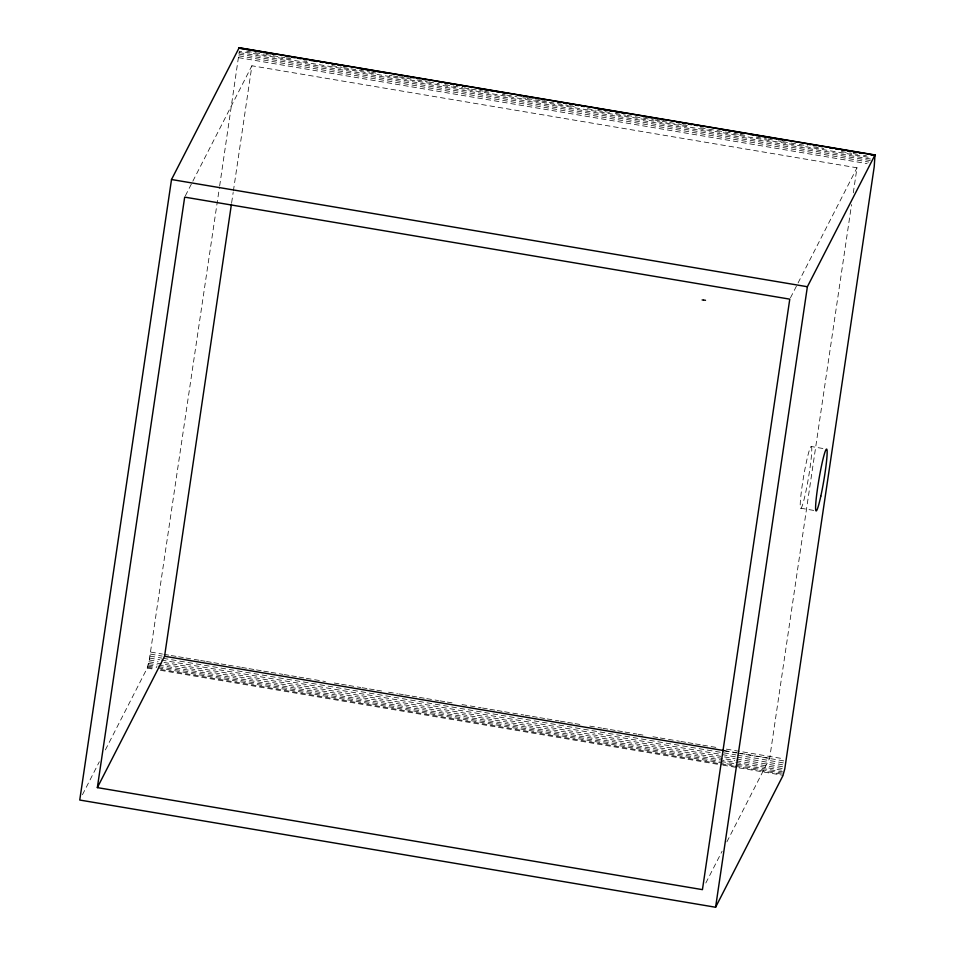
<?xml version="1.0" encoding="UTF-8"?>
<svg xmlns="http://www.w3.org/2000/svg" width="955" height="955" viewBox="0 0 955 955"><rect width="100%" height="100%" fill="white"/><g stroke="black" fill="none" stroke-linecap="round" stroke-linejoin="round"><path stroke-width="0.72" stroke-dasharray="4.78 3.58" d="M219.65 185.986L239.335 51.2L870.781 157.671M105.384 749.89L147.225 668.082L149.29 659.965L219.435 187.466M231.647 202.723L233.175 192.409M233.39 190.94L251.905 65.776L856.993 167.794L853.293 192.826M726.874 841.88L769.658 758.294L851.55 204.609M185.366 195.799L192.158 182.536M192.838 181.199L251.905 65.776M82.44 794.751L99.32 761.768M790.454 297.829L856.993 167.794M705.829 883.005L722.123 851.168M246.736 51.272L264.356 54.244M265.824 54.483L271.697 55.474M273.166 55.724L284.912 57.706M286.381 57.957L290.786 58.697M304 60.929L306.937 61.418M331.91 65.632L342.188 67.363M343.657 67.614L349.53 68.605M350.998 68.844L370.086 72.067M371.555 72.317L375.96 73.058M389.174 75.29L392.111 75.779M393.579 76.03L397.984 76.77M399.453 77.021L405.326 78.012M406.794 78.262L411.199 79.002M417.072 79.993L427.351 81.724M428.819 81.975L439.109 83.706M444.982 84.697L462.602 87.669M464.07 87.908L469.944 88.899M471.412 89.149L483.158 91.131M484.627 91.382L489.032 92.122M502.246 94.354L505.183 94.843M506.651 95.094L516.93 96.825M522.803 97.816L525.739 98.317M527.208 98.556L540.435 100.788M541.903 101.039L547.776 102.03M549.244 102.281L568.332 105.492M569.801 105.742L574.206 106.483M587.421 108.715L596.23 110.195M597.699 110.446L603.572 111.437M605.04 111.687L609.445 112.427M615.318 113.418L625.597 115.149M627.065 115.4L653.507 119.853M654.975 120.103L660.848 121.094M662.316 121.345L668.19 122.336M669.658 122.574L681.404 124.556M682.873 124.807L687.278 125.547M700.492 127.779L723.986 131.742M725.454 131.993L738.669 134.213M740.137 134.464L746.022 135.455M756.3 137.186L766.578 138.917M768.047 139.167L772.452 139.908M778.325 140.898L781.262 141.4M782.73 141.638L807.691 145.852M813.565 146.843L823.843 148.574M841.462 151.547L851.753 153.278M853.221 153.528L857.626 154.268M863.499 155.259L866.436 155.761M239.228 52.573L870.674 159.043M239.072 54.125L870.518 160.595M238.869 55.832L868.847 162.052M238.631 57.67L867.14 163.639M811.237 446.51A31.3 2.495 -80.4 0 1 805.447 493.532A31.3 2.495 -80.4 0 1 801.305 492.064A31.3 2.495 -80.4 0 1 811.237 446.51L825.216 448.874M800.756 508.227L814.734 510.579M150.711 652.074L162.457 654.056M163.926 654.306L169.799 655.297M171.267 655.548L177.153 656.539M178.621 656.789L184.494 657.78M185.962 658.019L199.177 660.251M200.646 660.502L205.05 661.242M206.519 661.493L212.392 662.484M213.86 662.722L219.734 663.713M221.202 663.964L227.075 664.955M228.543 665.205L240.29 667.187M241.758 667.426L247.632 668.416M249.1 668.667L254.973 669.658M256.441 669.909L262.315 670.899M263.783 671.15L269.656 672.141M271.125 672.38L282.883 674.361M284.351 674.612L290.225 675.603M291.693 675.854L297.566 676.844M299.034 677.083L304.908 678.074M306.376 678.325L325.464 681.548M334.274 683.028L340.147 684.019M341.615 684.269L347.489 685.26M348.957 685.511L360.704 687.493M362.172 687.731L368.045 688.722M369.513 688.973L375.387 689.964M376.855 690.214L382.74 691.205M388.613 692.196L397.423 693.676M398.892 693.927L403.296 694.667M404.765 694.918L410.638 695.909M412.106 696.147L417.98 697.138M419.448 697.389L425.321 698.38M426.79 698.63L438.536 700.612M440.004 700.863L445.878 701.853M447.346 702.092L453.219 703.083M462.029 704.575L481.117 707.786M482.597 708.037L488.471 709.028M489.939 709.279L495.812 710.269M497.28 710.52L503.154 711.499M504.622 711.75L523.71 714.973M525.178 715.223L531.052 716.214M532.52 716.453L538.393 717.444M539.862 717.694L545.735 718.685M547.203 718.936L558.95 720.918M560.418 721.156L566.291 722.147M567.759 722.398L573.633 723.389M575.101 723.639L580.974 724.63M589.796 726.11L601.543 728.092M603.011 728.343L608.884 729.334M610.352 729.584L616.226 730.575M617.694 730.814L623.567 731.805M625.036 732.055L636.782 734.037M638.25 734.288L644.124 735.278M652.934 736.759L658.807 737.749M660.275 738L679.363 741.211M680.831 741.462L686.705 742.453M688.185 742.703L694.058 743.694M695.527 743.945L701.4 744.936M702.868 745.175L716.083 747.407M726.361 749.138L783.625 758.795M724.129 750.618L738.812 753.089M740.28 753.34L769.658 758.294M150.377 654.091L162.135 656.073M724.559 750.905L736.305 752.886M737.773 753.137L784.771 761.063M150.031 656.109L161.777 658.091M163.245 658.341L735.959 754.904M737.427 755.154L784.413 763.069M149.66 658.079L159.939 659.81M161.407 660.06L720.906 754.39M722.374 754.641L735.589 756.873M737.057 757.112L782.575 764.788M149.29 659.965L158.1 661.457M163.974 662.448L735.219 758.759M736.687 759.01L783.673 766.937M148.908 661.755L734.837 760.55M736.305 760.801L783.303 768.715M148.538 663.403L157.348 664.883M158.816 665.134L781.453 770.124M148.18 664.883L156.99 666.363M158.458 666.614L719.425 761.195M720.894 761.445L782.563 771.843M147.834 666.172L156.644 667.652M158.112 667.903L735.231 765.218M736.699 765.456L782.217 773.132M147.512 667.247L154.853 668.488M160.726 669.479L733.44 766.041M734.908 766.292L780.438 773.968M147.225 668.082L154.567 669.324M160.44 670.315L721.407 764.907M722.875 765.146L783.076 775.305"/><path stroke-width="1.43" d="M171.518 179.516L79.743 800.039L715.593 907.25L782.814 775.902L784.771 768.966L874.207 166.815L874.995 154.961L239.144 47.75L171.518 179.516L807.381 286.727L874.995 154.961M97.35 787.612L184.685 197.124L789.773 299.154L702.438 889.642L97.35 787.612L164.57 656.264L231.432 204.191M715.593 907.25L807.381 286.727M702.116 299.954L703.298 300.037M703.811 300.073L705.494 300.3M238.965 47.822L875.126 155.152M240.827 48.633L243.764 49.123M246.7 49.624L249.637 50.114M252.586 50.615L255.522 51.104M258.459 51.606L261.395 52.095M264.332 52.597L267.269 53.086M270.205 53.587L273.142 54.077M286.357 56.309L289.293 56.799M292.23 57.3L295.167 57.789M298.103 58.291L301.04 58.78M303.976 59.282L306.913 59.771M309.85 60.272L317.191 61.514M320.128 62.003L323.065 62.505M326.001 62.994L328.938 63.496M331.874 63.985L334.811 64.474M337.748 64.976L340.684 65.465M343.621 65.967L346.558 66.456M359.784 68.688L362.721 69.19M365.658 69.679L368.594 70.181M371.531 70.67L374.467 71.171M377.404 71.661L380.341 72.15M383.277 72.652L386.214 73.141M399.429 75.373L402.365 75.875M405.302 76.364L408.239 76.866M411.175 77.355L414.112 77.856M417.049 78.346L419.985 78.847M422.922 79.337L425.858 79.826M439.073 82.058L442.01 82.56M444.946 83.049L447.883 83.551M450.82 84.04L453.756 84.541M456.693 85.031L459.642 85.532M462.578 86.022L465.515 86.523M478.73 88.743L481.666 89.245M484.603 89.734L487.539 90.236M490.476 90.725L493.413 91.226M496.349 91.716L499.286 92.217M502.223 92.707L505.159 93.208M518.374 95.428L521.311 95.93M524.247 96.419L527.184 96.921M530.12 97.41L533.057 97.911M535.994 98.401L538.93 98.902M541.867 99.392L544.804 99.893M558.018 102.113L560.967 102.615M563.904 103.104L566.84 103.606M569.777 104.095L572.714 104.596M575.65 105.086L578.587 105.587M581.523 106.077L584.46 106.578M597.675 108.798L600.611 109.3M603.548 109.789L606.485 110.291M609.421 110.78L612.358 111.281M615.295 111.771L618.231 112.272M621.168 112.762L624.104 113.263M643.192 116.474L646.129 116.976M649.066 117.465L652.002 117.966M654.939 118.456L657.876 118.957M660.812 119.447L663.761 119.948M676.976 122.168L679.912 122.67M682.849 123.159L685.786 123.661M688.722 124.15L691.659 124.651M694.595 125.141L697.532 125.642M700.469 126.132L703.405 126.633M722.493 129.844L725.43 130.346M728.367 130.835L731.303 131.336M734.24 131.826L737.176 132.327M740.113 132.817L743.05 133.318M750.391 134.548L753.328 135.049M756.264 135.538L759.201 136.04M762.138 136.529L765.074 137.031M768.023 137.52L770.96 138.021M773.896 138.511L776.833 139.012M779.769 139.502L782.706 140.003M807.667 144.205L810.604 144.706M813.541 145.196L816.477 145.697M819.414 146.187L822.351 146.688M829.692 147.93L832.629 148.419M835.565 148.908L838.502 149.41M841.439 149.899L844.375 150.401M847.312 150.89L850.248 151.391M853.185 151.881L856.122 152.382M859.058 152.872L861.995 153.373M870.817 154.853L875.222 155.605M164.57 656.264L724.129 750.618M239.144 47.75L239.359 48.383M820.823 496.123A31.3 2.495 -80.4 0 0 826.612 449.101A31.3 2.495 -80.4 0 0 816.68 494.654A31.3 2.495 -80.4 0 0 820.823 496.123"/></g></svg>
